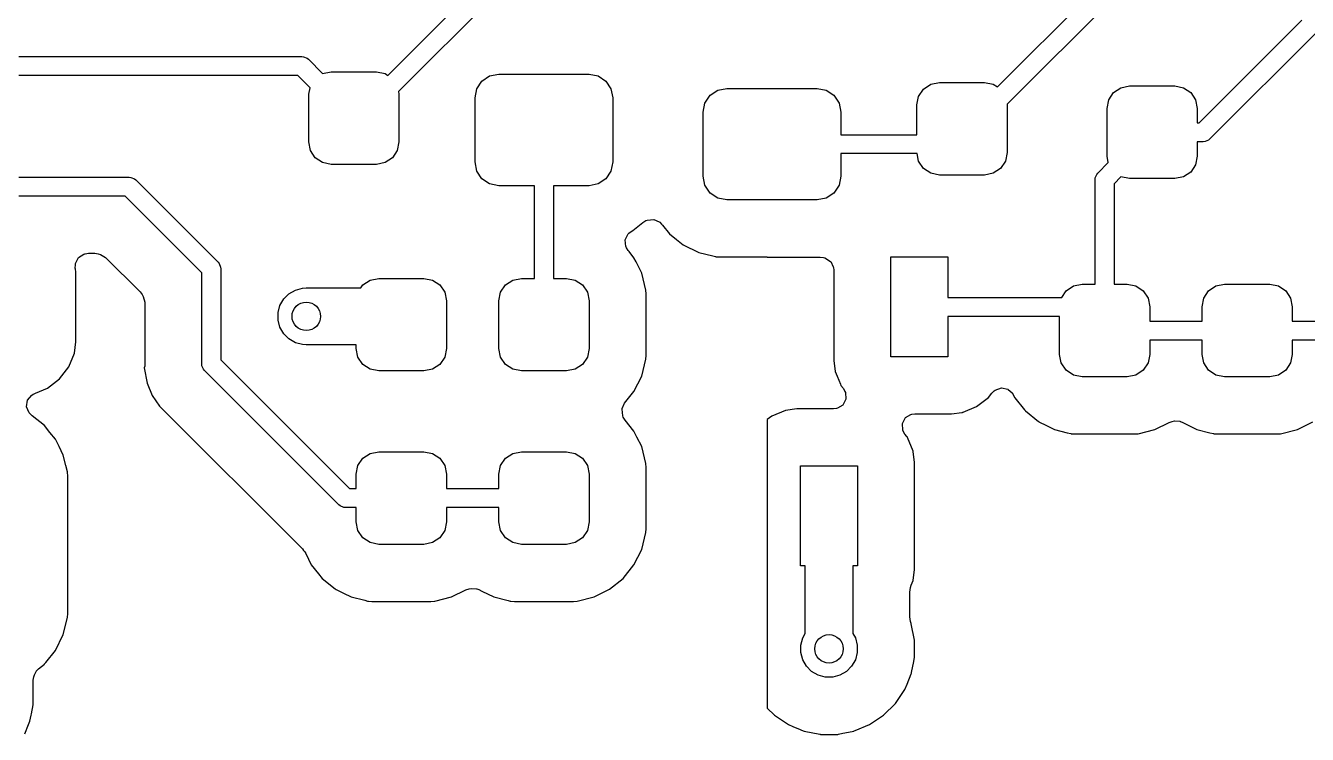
# Model space of a CAD drawing. Header units: inches. Extents: x 1.32 to 5.22, y -7.01 to -1.14.
# Drawn here: x 2.364 to 2.895, y -5.449 to -5.155 of the extents above; entities that cross this region are included whole.
import ezdxf

# ---------------------------------------------------------------- set-up
doc = ezdxf.new("R2010")
doc.units = ezdxf.units.IN
doc.header["$MEASUREMENT"] = 0
doc.layers.add('B.Cu', color=153, linetype='CONTINUOUS', true_color=0x4d7fc4)

msp = doc.modelspace()

# ---------------------------------------------------------------- linework, layer by layer
at = {"layer": 'B.Cu', "linetype": 'CONTINUOUS'}
for p, q in [((2.5141, -5.17571), (2.55302, -5.13679)), ((2.56118, -5.13976), (2.51848, -5.18246)), ((2.76666, -5.18053), (2.81201, -5.13518)), ((2.81461, -5.14371), (2.77061, -5.18771)), ((2.85024, -5.19537), (2.89272, -5.1529)), ((2.89944, -5.15731), (2.85465, -5.20209)), ((2.36122, -5.16791), (2.47844, -5.16791)), ((2.47844, -5.16791), (2.47921, -5.16799)), ((2.47921, -5.16799), (2.48063, -5.16858)), ((2.48063, -5.16858), (2.48123, -5.16907)), ((2.48123, -5.16907), (2.48708, -5.17492)), ((2.47681, -5.17579), (2.36122, -5.17579)), ((2.48185, -5.18082), (2.47681, -5.17579)), ((2.48708, -5.17492), (2.49065, -5.17421)), ((2.49065, -5.17421), (2.50935, -5.17421)), ((2.50935, -5.17421), (2.51293, -5.17492)), ((2.51293, -5.17492), (2.5141, -5.17571)), ((2.55308, -5.17808), (2.55627, -5.17595)), ((2.55627, -5.17595), (2.56004, -5.1752)), ((2.56004, -5.1752), (2.59744, -5.1752)), ((2.59744, -5.1752), (2.60121, -5.17595)), ((2.60121, -5.17595), (2.6044, -5.17808)), ((2.4813, -5.18356), (2.48185, -5.18082)), ((2.5502, -5.18504), (2.55095, -5.18127)), ((2.55095, -5.18127), (2.55308, -5.17808)), ((2.6044, -5.17808), (2.60653, -5.18127)), ((2.60653, -5.18127), (2.60728, -5.18504)), ((2.64757, -5.18399), (2.65076, -5.18185)), ((2.65076, -5.18185), (2.65453, -5.1811)), ((2.65453, -5.1811), (2.69193, -5.1811)), ((2.69193, -5.1811), (2.6957, -5.18185)), ((2.6957, -5.18185), (2.69889, -5.18399)), ((2.73398, -5.18441), (2.73601, -5.18138)), ((2.73601, -5.18138), (2.73904, -5.17935)), ((2.73904, -5.17935), (2.74262, -5.17864)), ((2.74262, -5.17864), (2.76132, -5.17864)), ((2.76132, -5.17864), (2.7649, -5.17935)), ((2.7649, -5.17935), (2.76666, -5.18053)), ((2.81475, -5.18286), (2.81778, -5.18083)), ((2.81778, -5.18083), (2.82136, -5.18012)), ((2.82136, -5.18012), (2.84006, -5.18012)), ((2.84006, -5.18012), (2.84364, -5.18083)), ((2.84364, -5.18083), (2.84667, -5.18286)), ((2.4813, -5.20325), (2.4813, -5.18356)), ((2.51848, -5.18246), (2.5187, -5.18356)), ((2.5187, -5.18356), (2.5187, -5.20325)), ((2.5502, -5.21161), (2.5502, -5.18504)), ((2.60728, -5.18504), (2.60728, -5.21161)), ((2.64469, -5.19094), (2.64543, -5.18718)), ((2.64543, -5.18718), (2.64757, -5.18399)), ((2.69889, -5.18399), (2.70102, -5.18718)), ((2.70102, -5.18718), (2.70177, -5.19094)), ((2.73327, -5.18799), (2.73398, -5.18441)), ((2.81201, -5.18947), (2.81272, -5.18589)), ((2.81272, -5.18589), (2.81475, -5.18286)), ((2.84667, -5.18286), (2.8487, -5.18589)), ((2.8487, -5.18589), (2.84941, -5.18947)), ((2.64469, -5.21752), (2.64469, -5.19094)), ((2.70177, -5.19094), (2.70177, -5.2003)), ((2.73327, -5.2003), (2.73327, -5.18799)), ((2.77061, -5.18771), (2.77067, -5.18799)), ((2.77067, -5.18799), (2.77067, -5.20768)), ((2.81201, -5.20915), (2.81201, -5.18947)), ((2.84941, -5.18947), (2.84941, -5.19537)), ((2.84941, -5.19537), (2.85024, -5.19537)), ((2.48201, -5.20683), (2.4813, -5.20325)), ((2.5187, -5.20325), (2.51799, -5.20683)), ((2.70177, -5.2003), (2.73327, -5.2003)), ((2.85187, -5.20325), (2.84941, -5.20325)), ((2.84941, -5.20325), (2.84941, -5.20915)), ((2.85264, -5.20317), (2.85187, -5.20325)), ((2.85406, -5.20258), (2.85264, -5.20317)), ((2.85465, -5.20209), (2.85406, -5.20258)), ((2.48404, -5.20986), (2.48201, -5.20683)), ((2.51799, -5.20683), (2.51596, -5.20986)), ((2.73337, -5.20817), (2.70177, -5.20817)), ((2.70177, -5.20817), (2.70177, -5.21752)), ((2.73398, -5.21126), (2.73337, -5.20817)), ((2.77067, -5.20768), (2.76996, -5.21126)), ((2.48707, -5.21189), (2.48404, -5.20986)), ((2.49065, -5.2126), (2.48707, -5.21189)), ((2.50935, -5.2126), (2.49065, -5.2126)), ((2.51293, -5.21189), (2.50935, -5.2126)), ((2.51596, -5.20986), (2.51293, -5.21189)), ((2.55095, -5.21538), (2.5502, -5.21161)), ((2.60728, -5.21161), (2.60653, -5.21538)), ((2.73601, -5.21429), (2.73398, -5.21126)), ((2.76996, -5.21126), (2.76793, -5.21429)), ((2.80824, -5.21621), (2.81255, -5.2119)), ((2.81255, -5.2119), (2.81201, -5.20915)), ((2.8487, -5.21273), (2.84667, -5.21577)), ((2.84941, -5.20915), (2.8487, -5.21273)), ((2.36122, -5.21791), (2.40689, -5.21791)), ((2.40689, -5.21791), (2.40766, -5.21799)), ((2.40766, -5.21799), (2.40908, -5.21858)), ((2.40908, -5.21858), (2.40967, -5.21907)), ((2.40967, -5.21907), (2.44373, -5.25312)), ((2.55308, -5.21857), (2.55095, -5.21538)), ((2.55627, -5.22071), (2.55308, -5.21857)), ((2.6044, -5.21857), (2.60121, -5.22071)), ((2.60653, -5.21538), (2.6044, -5.21857)), ((2.64543, -5.22129), (2.64469, -5.21752)), ((2.70177, -5.21752), (2.70102, -5.22129)), ((2.73904, -5.21632), (2.73601, -5.21429)), ((2.74262, -5.21703), (2.73904, -5.21632)), ((2.76132, -5.21703), (2.74262, -5.21703)), ((2.7649, -5.21632), (2.76132, -5.21703)), ((2.76793, -5.21429), (2.7649, -5.21632)), ((2.80709, -5.219), (2.80716, -5.21823)), ((2.80709, -5.2623), (2.80709, -5.219)), ((2.80716, -5.21823), (2.80775, -5.21681)), ((2.80775, -5.21681), (2.80824, -5.21621)), ((2.81779, -5.21779), (2.81496, -5.22063)), ((2.82136, -5.2185), (2.81779, -5.21779)), ((2.84006, -5.2185), (2.82136, -5.2185)), ((2.84364, -5.21779), (2.84006, -5.2185)), ((2.84667, -5.21577), (2.84364, -5.21779)), ((2.56004, -5.22146), (2.55627, -5.22071)), ((2.5748, -5.22146), (2.56004, -5.22146)), ((2.5748, -5.25984), (2.5748, -5.22146)), ((2.59744, -5.22146), (2.58268, -5.22146)), ((2.58268, -5.22146), (2.58268, -5.25984)), ((2.60121, -5.22071), (2.59744, -5.22146)), ((2.64757, -5.22448), (2.64543, -5.22129)), ((2.65076, -5.22661), (2.64757, -5.22448)), ((2.69889, -5.22448), (2.6957, -5.22661)), ((2.70102, -5.22129), (2.69889, -5.22448)), ((2.81496, -5.22063), (2.81496, -5.2623)), ((2.40526, -5.22579), (2.36122, -5.22579)), ((2.43701, -5.25754), (2.40526, -5.22579)), ((2.65453, -5.22736), (2.65076, -5.22661)), ((2.69193, -5.22736), (2.65453, -5.22736)), ((2.6957, -5.22661), (2.69193, -5.22736)), ((2.61395, -5.24115), (2.61535, -5.24011)), ((2.61535, -5.24011), (2.61558, -5.23999)), ((2.61558, -5.23999), (2.61976, -5.23663)), ((2.61976, -5.23663), (2.62096, -5.23592)), ((2.62096, -5.23592), (2.62153, -5.23569)), ((2.62153, -5.23569), (2.62426, -5.2354)), ((2.62426, -5.2354), (2.62433, -5.23541)), ((2.62433, -5.23541), (2.62653, -5.23642)), ((2.62653, -5.23642), (2.62677, -5.23661)), ((2.62677, -5.23661), (2.6275, -5.23735)), ((2.6275, -5.23735), (2.62788, -5.23781)), ((2.62788, -5.23781), (2.63071, -5.24134)), ((2.61245, -5.2439), (2.61368, -5.24144)), ((2.61274, -5.24663), (2.61245, -5.2439)), ((2.61368, -5.24144), (2.61395, -5.24115)), ((2.61368, -5.24144), (2.61368, -5.24144)), ((2.63071, -5.24134), (2.63364, -5.24369)), ((2.63364, -5.24369), (2.63639, -5.2459)), ((2.63639, -5.2459), (2.64291, -5.24914)), ((2.38472, -5.25371), (2.38589, -5.25122)), ((2.38589, -5.25122), (2.3882, -5.24977)), ((2.3882, -5.24977), (2.38851, -5.24967)), ((2.38851, -5.24967), (2.38871, -5.24962)), ((2.38871, -5.24962), (2.39005, -5.24943)), ((2.39005, -5.24943), (2.39274, -5.24943)), ((2.39274, -5.24943), (2.39412, -5.24963)), ((2.39412, -5.24963), (2.39511, -5.24992)), ((2.39511, -5.24992), (2.39719, -5.25115)), ((2.39719, -5.25115), (2.41144, -5.2654)), ((2.61283, -5.24685), (2.61274, -5.24663)), ((2.61295, -5.24714), (2.61283, -5.24685)), ((2.61365, -5.24834), (2.61295, -5.24714)), ((2.614, -5.24877), (2.61365, -5.24834)), ((2.61605, -5.25132), (2.614, -5.24877)), ((2.64291, -5.24914), (2.64873, -5.25058)), ((2.64873, -5.25058), (2.6498, -5.25085)), ((2.6498, -5.25085), (2.64991, -5.25088)), ((2.64991, -5.25088), (2.64999, -5.2509)), ((2.64999, -5.2509), (2.65001, -5.2509)), ((2.65001, -5.2509), (2.65014, -5.2509)), ((2.65014, -5.2509), (2.65133, -5.25098)), ((2.65133, -5.25098), (2.67126, -5.25098)), ((2.67126, -5.25098), (2.67126, -5.251)), ((2.67126, -5.251), (2.69322, -5.251)), ((2.69322, -5.251), (2.69459, -5.2512)), ((2.69459, -5.2512), (2.69518, -5.25138)), ((2.72244, -5.29232), (2.72244, -5.25098)), ((2.72244, -5.25098), (2.74606, -5.25098)), ((2.74606, -5.25098), (2.74606, -5.26772)), ((2.38462, -5.25564), (2.38463, -5.25425)), ((2.38468, -5.2561), (2.38462, -5.25564)), ((2.38463, -5.25425), (2.38472, -5.25371)), ((2.38482, -5.25721), (2.38468, -5.2561)), ((2.44373, -5.25312), (2.44422, -5.25372)), ((2.44422, -5.25372), (2.44481, -5.25514)), ((2.44481, -5.25514), (2.44488, -5.25591)), ((2.44488, -5.25591), (2.44488, -5.29364)), ((2.61691, -5.25304), (2.61605, -5.25132)), ((2.61605, -5.25132), (2.61605, -5.25132)), ((2.61605, -5.25132), (2.61605, -5.25132)), ((2.61924, -5.25775), (2.61691, -5.25304)), ((2.69518, -5.25138), (2.69749, -5.25286)), ((2.69749, -5.25286), (2.69754, -5.25291)), ((2.69754, -5.25291), (2.69862, -5.25507)), ((2.69862, -5.25507), (2.69869, -5.25537)), ((2.69869, -5.25537), (2.6988, -5.25641)), ((2.6988, -5.25641), (2.6988, -5.29387)), ((2.38486, -5.25751), (2.38482, -5.25721)), ((2.38486, -5.2862), (2.38486, -5.25751)), ((2.38486, -5.25751), (2.38486, -5.25751)), ((2.38486, -5.25751), (2.38486, -5.25751)), ((2.43701, -5.29528), (2.43701, -5.25754)), ((2.50372, -5.26258), (2.50676, -5.26055)), ((2.50676, -5.26055), (2.51033, -5.25984)), ((2.51033, -5.25984), (2.52904, -5.25984)), ((2.52904, -5.25984), (2.53261, -5.26055)), ((2.53261, -5.26055), (2.53565, -5.26258)), ((2.56278, -5.26258), (2.56581, -5.26055)), ((2.56581, -5.26055), (2.56939, -5.25984)), ((2.56939, -5.25984), (2.5748, -5.25984)), ((2.58268, -5.25984), (2.58809, -5.25984)), ((2.58809, -5.25984), (2.59167, -5.26055)), ((2.59167, -5.26055), (2.5947, -5.26258)), ((2.62097, -5.26471), (2.61924, -5.25775)), ((2.41144, -5.2654), (2.41227, -5.26652)), ((2.41227, -5.26652), (2.41277, -5.26742)), ((2.47094, -5.2684), (2.47312, -5.26622)), ((2.47312, -5.26622), (2.4758, -5.26468)), ((2.4758, -5.26468), (2.47877, -5.26388)), ((2.47877, -5.26388), (2.48031, -5.26378)), ((2.48031, -5.26378), (2.50292, -5.26378)), ((2.50292, -5.26378), (2.50372, -5.26258)), ((2.53565, -5.26258), (2.53767, -5.26561)), ((2.53767, -5.26561), (2.53839, -5.26919)), ((2.56004, -5.26919), (2.56075, -5.26561)), ((2.56075, -5.26561), (2.56278, -5.26258)), ((2.5947, -5.26258), (2.59673, -5.26561)), ((2.59673, -5.26561), (2.59744, -5.26919)), ((2.62108, -5.26632), (2.62097, -5.26471)), ((2.62108, -5.29175), (2.62108, -5.26632)), ((2.79327, -5.26772), (2.79506, -5.26504)), ((2.79506, -5.26504), (2.79809, -5.26301)), ((2.79809, -5.26301), (2.80167, -5.2623)), ((2.80167, -5.2623), (2.80709, -5.2623)), ((2.81496, -5.2623), (2.82037, -5.2623)), ((2.82037, -5.2623), (2.82395, -5.26301)), ((2.82395, -5.26301), (2.82699, -5.26504)), ((2.82699, -5.26504), (2.82901, -5.26808)), ((2.85209, -5.26808), (2.85412, -5.26504)), ((2.85412, -5.26504), (2.85715, -5.26301)), ((2.85715, -5.26301), (2.86073, -5.2623)), ((2.86073, -5.2623), (2.87943, -5.2623)), ((2.87943, -5.2623), (2.88301, -5.26301)), ((2.88301, -5.26301), (2.88604, -5.26504)), ((2.88604, -5.26504), (2.88807, -5.26808)), ((2.41277, -5.26742), (2.41337, -5.26976)), ((2.41337, -5.26976), (2.41337, -5.29625)), ((2.46861, -5.27405), (2.4694, -5.27107)), ((2.4694, -5.27107), (2.47094, -5.2684)), ((2.53839, -5.26919), (2.53839, -5.28888)), ((2.56004, -5.28888), (2.56004, -5.26919)), ((2.59744, -5.26919), (2.59744, -5.28888)), ((2.74606, -5.26772), (2.79327, -5.26772)), ((2.82901, -5.26808), (2.82972, -5.27165)), ((2.82972, -5.27165), (2.82972, -5.27756)), ((2.85138, -5.27165), (2.85209, -5.26808)), ((2.85138, -5.27756), (2.85138, -5.27165)), ((2.88807, -5.26808), (2.88878, -5.27165)), ((2.88878, -5.27165), (2.88878, -5.27756)), ((2.46861, -5.27713), (2.46861, -5.27405)), ((2.4694, -5.28011), (2.46861, -5.27713)), ((2.79232, -5.27559), (2.74606, -5.27559)), ((2.74606, -5.27559), (2.74606, -5.29232)), ((2.79232, -5.29134), (2.79232, -5.27559)), ((2.82972, -5.27756), (2.85138, -5.27756)), ((2.88878, -5.27756), (2.89945, -5.27756)), ((2.47094, -5.28278), (2.4694, -5.28011)), ((2.47312, -5.28496), (2.47094, -5.28278)), ((2.38425, -5.29082), (2.38486, -5.2862)), ((2.4758, -5.2865), (2.47312, -5.28496)), ((2.47877, -5.2873), (2.4758, -5.2865)), ((2.48031, -5.2874), (2.47877, -5.2873)), ((2.50098, -5.2874), (2.48031, -5.2874)), ((2.50098, -5.28888), (2.50098, -5.2874)), ((2.85138, -5.28543), (2.82972, -5.28543)), ((2.82972, -5.28543), (2.82972, -5.29134)), ((2.85138, -5.29134), (2.85138, -5.28543)), ((2.90108, -5.28543), (2.88878, -5.28543)), ((2.88878, -5.28543), (2.88878, -5.29134)), ((2.38187, -5.29657), (2.38425, -5.29082)), ((2.44488, -5.29364), (2.49819, -5.34695)), ((2.5017, -5.29246), (2.50098, -5.28888)), ((2.50372, -5.29549), (2.5017, -5.29246)), ((2.53767, -5.29246), (2.53565, -5.29549)), ((2.53839, -5.28888), (2.53767, -5.29246)), ((2.56075, -5.29246), (2.56004, -5.28888)), ((2.56278, -5.29549), (2.56075, -5.29246)), ((2.59673, -5.29246), (2.5947, -5.29549)), ((2.59744, -5.28888), (2.59673, -5.29246)), ((2.61924, -5.30032), (2.62097, -5.29336)), ((2.62097, -5.29336), (2.62108, -5.29175)), ((2.74606, -5.29232), (2.72244, -5.29232)), ((2.79303, -5.29492), (2.79232, -5.29134)), ((2.82972, -5.29134), (2.82901, -5.29492)), ((2.85209, -5.29492), (2.85138, -5.29134)), ((2.88878, -5.29134), (2.88807, -5.29492)), ((2.37808, -5.30151), (2.38187, -5.29657)), ((2.41337, -5.29625), (2.41316, -5.29695)), ((2.41316, -5.29695), (2.41443, -5.30332)), ((2.43708, -5.29604), (2.43701, -5.29528)), ((2.43767, -5.29746), (2.43708, -5.29604)), ((2.43816, -5.29806), (2.43767, -5.29746)), ((2.49377, -5.35367), (2.43816, -5.29806)), ((2.50676, -5.29752), (2.50372, -5.29549)), ((2.51033, -5.29823), (2.50676, -5.29752)), ((2.52904, -5.29823), (2.51033, -5.29823)), ((2.53261, -5.29752), (2.52904, -5.29823)), ((2.53565, -5.29549), (2.53261, -5.29752)), ((2.56581, -5.29752), (2.56278, -5.29549)), ((2.56939, -5.29823), (2.56581, -5.29752)), ((2.58809, -5.29823), (2.56939, -5.29823)), ((2.59167, -5.29752), (2.58809, -5.29823)), ((2.5947, -5.29549), (2.59167, -5.29752)), ((2.6988, -5.29387), (2.69941, -5.29849)), ((2.69941, -5.29849), (2.69941, -5.29849)), ((2.69941, -5.29849), (2.69941, -5.29849)), ((2.69941, -5.29849), (2.69941, -5.29849)), ((2.69941, -5.29849), (2.70016, -5.30032)), ((2.79506, -5.29795), (2.79303, -5.29492)), ((2.79809, -5.29998), (2.79506, -5.29795)), ((2.82699, -5.29795), (2.82395, -5.29998)), ((2.82901, -5.29492), (2.82699, -5.29795)), ((2.85412, -5.29795), (2.85209, -5.29492)), ((2.85715, -5.29998), (2.85412, -5.29795)), ((2.88604, -5.29795), (2.88301, -5.29998)), ((2.88807, -5.29492), (2.88604, -5.29795)), ((2.37314, -5.3053), (2.37808, -5.30151)), ((2.41443, -5.30332), (2.41443, -5.30332)), ((2.41443, -5.30332), (2.41443, -5.30332)), ((2.41443, -5.30332), (2.41443, -5.30332)), ((2.41443, -5.30332), (2.41443, -5.30332)), ((2.41443, -5.30332), (2.4165, -5.30834)), ((2.61605, -5.30675), (2.61924, -5.30032)), ((2.70016, -5.30032), (2.70156, -5.30368)), ((2.70156, -5.30368), (2.70156, -5.30368)), ((2.70156, -5.30368), (2.70179, -5.30425)), ((2.70179, -5.30425), (2.70179, -5.30425)), ((2.70179, -5.30425), (2.70279, -5.30555)), ((2.80167, -5.30069), (2.79809, -5.29998)), ((2.82037, -5.30069), (2.80167, -5.30069)), ((2.82395, -5.29998), (2.82037, -5.30069)), ((2.86073, -5.30069), (2.85715, -5.29998)), ((2.87943, -5.30069), (2.86073, -5.30069)), ((2.88301, -5.29998), (2.87943, -5.30069)), ((2.36481, -5.31034), (2.3666, -5.30826)), ((2.3666, -5.30826), (2.36697, -5.30802)), ((2.36697, -5.30802), (2.36714, -5.30791)), ((2.36714, -5.30791), (2.36731, -5.3078)), ((2.36714, -5.30791), (2.36714, -5.30791)), ((2.36731, -5.3078), (2.36809, -5.30739)), ((2.36809, -5.30739), (2.37314, -5.3053)), ((2.4165, -5.30834), (2.4165, -5.30834)), ((2.4165, -5.30834), (2.41952, -5.31286)), ((2.61217, -5.31158), (2.61605, -5.30675)), ((2.70279, -5.30555), (2.70347, -5.30676)), ((2.70347, -5.30676), (2.70365, -5.30722)), ((2.70365, -5.30722), (2.70387, -5.30996)), ((2.75799, -5.31297), (2.76292, -5.30918)), ((2.76292, -5.30918), (2.76427, -5.30743)), ((2.76427, -5.30743), (2.76527, -5.30646)), ((2.76527, -5.30646), (2.76571, -5.30613)), ((2.76571, -5.30613), (2.7683, -5.3052)), ((2.7683, -5.3052), (2.77098, -5.30582)), ((2.77098, -5.30582), (2.77098, -5.30582)), ((2.77098, -5.30582), (2.77111, -5.30589)), ((2.77111, -5.30589), (2.7727, -5.30732)), ((2.7727, -5.30732), (2.77272, -5.30736)), ((2.77272, -5.30736), (2.77312, -5.30802)), ((2.77312, -5.30802), (2.77371, -5.30921)), ((2.77371, -5.30921), (2.77379, -5.30932)), ((2.77379, -5.30932), (2.77388, -5.30942)), ((2.77388, -5.30942), (2.77785, -5.31436)), ((2.36442, -5.31306), (2.36481, -5.31034)), ((2.36557, -5.31556), (2.36442, -5.31306)), ((2.41952, -5.31286), (2.41952, -5.31286)), ((2.41952, -5.31286), (2.47867, -5.37201)), ((2.61112, -5.31407), (2.61117, -5.31377)), ((2.61141, -5.3168), (2.61112, -5.31407)), ((2.61117, -5.31377), (2.61217, -5.31158)), ((2.67887, -5.31457), (2.67312, -5.31695)), ((2.68349, -5.31396), (2.67887, -5.31456)), ((2.67887, -5.31456), (2.67887, -5.31457)), ((2.67887, -5.31457), (2.67887, -5.31457)), ((2.69871, -5.31396), (2.68349, -5.31396)), ((2.69995, -5.3138), (2.69871, -5.31396)), ((2.70033, -5.3137), (2.69995, -5.3138)), ((2.70258, -5.31239), (2.70033, -5.3137)), ((2.70387, -5.30996), (2.70258, -5.31239)), ((2.75239, -5.31529), (2.75799, -5.31297)), ((2.77785, -5.31436), (2.77821, -5.31481)), ((2.77821, -5.31481), (2.78359, -5.31914)), ((2.36613, -5.31621), (2.36557, -5.31556)), ((2.36675, -5.31681), (2.36613, -5.31621)), ((2.37181, -5.32087), (2.36675, -5.31681)), ((2.61164, -5.31737), (2.61141, -5.3168)), ((2.61235, -5.31857), (2.61164, -5.31737)), ((2.61605, -5.32317), (2.61235, -5.31857)), ((2.67312, -5.31695), (2.67126, -5.31837)), ((2.67126, -5.31837), (2.67126, -5.43793)), ((2.72723, -5.31996), (2.72852, -5.31753)), ((2.72746, -5.32271), (2.72723, -5.31996)), ((2.72852, -5.31753), (2.73078, -5.31622)), ((2.73078, -5.31622), (2.73115, -5.31612)), ((2.73115, -5.31612), (2.73239, -5.31596)), ((2.73239, -5.31596), (2.74761, -5.31596)), ((2.74761, -5.31596), (2.75192, -5.3154)), ((2.75192, -5.3154), (2.75208, -5.31539)), ((2.75208, -5.31539), (2.75224, -5.31536)), ((2.75224, -5.31536), (2.75239, -5.31529)), ((2.78359, -5.31914), (2.78369, -5.31922)), ((2.78369, -5.31922), (2.78384, -5.31934)), ((2.78384, -5.31934), (2.78407, -5.31943)), ((2.78407, -5.31943), (2.7867, -5.32074)), ((2.83182, -5.32249), (2.83775, -5.31955)), ((2.83775, -5.31955), (2.83907, -5.31911)), ((2.83907, -5.31911), (2.83996, -5.31895)), ((2.83996, -5.31895), (2.84219, -5.31908)), ((2.84219, -5.31908), (2.84225, -5.3191)), ((2.84225, -5.3191), (2.84231, -5.31911)), ((2.84231, -5.31911), (2.8431, -5.31942)), ((2.8431, -5.31942), (2.8459, -5.32081)), ((2.89087, -5.32249), (2.8973, -5.3193)), ((2.37408, -5.3237), (2.37181, -5.32087)), ((2.37181, -5.32087), (2.37181, -5.32087)), ((2.37637, -5.32655), (2.37408, -5.3237)), ((2.6173, -5.32568), (2.61605, -5.32317)), ((2.61605, -5.32317), (2.61605, -5.32317)), ((2.72763, -5.32316), (2.72746, -5.32271)), ((2.72831, -5.32437), (2.72763, -5.32316)), ((2.72912, -5.32542), (2.72831, -5.32437)), ((2.72922, -5.32554), (2.72912, -5.32542)), ((2.72932, -5.32567), (2.72922, -5.32554)), ((2.72922, -5.32554), (2.72922, -5.32554)), ((2.7867, -5.32074), (2.79023, -5.32249)), ((2.79023, -5.32249), (2.79557, -5.32382)), ((2.79557, -5.32382), (2.79701, -5.32418)), ((2.79701, -5.32418), (2.79712, -5.32421)), ((2.79712, -5.32421), (2.7972, -5.32423)), ((2.7972, -5.32423), (2.79723, -5.32423)), ((2.79723, -5.32423), (2.79736, -5.32423)), ((2.79736, -5.32423), (2.7988, -5.32433)), ((2.7988, -5.32433), (2.82324, -5.32433)), ((2.82324, -5.32433), (2.82485, -5.32422)), ((2.82485, -5.32422), (2.83182, -5.32249)), ((2.8459, -5.32081), (2.84928, -5.32249)), ((2.84928, -5.32249), (2.85463, -5.32382)), ((2.85463, -5.32382), (2.85606, -5.32418)), ((2.85606, -5.32418), (2.85618, -5.32421)), ((2.85618, -5.32421), (2.85625, -5.32423)), ((2.85625, -5.32423), (2.85628, -5.32423)), ((2.85628, -5.32423), (2.85641, -5.32423)), ((2.85641, -5.32423), (2.85786, -5.32433)), ((2.85786, -5.32433), (2.8823, -5.32433)), ((2.8823, -5.32433), (2.88391, -5.32422)), ((2.88391, -5.32422), (2.89087, -5.32249)), ((2.37789, -5.3296), (2.37637, -5.32655)), ((2.37637, -5.32655), (2.37637, -5.32655)), ((2.37637, -5.32655), (2.37637, -5.32655)), ((2.37961, -5.33307), (2.37789, -5.3296)), ((2.61924, -5.3296), (2.6173, -5.32568)), ((2.62097, -5.33656), (2.61924, -5.3296)), ((2.72937, -5.32582), (2.72932, -5.32567)), ((2.73169, -5.33143), (2.72937, -5.32582)), ((2.38068, -5.33739), (2.37961, -5.33307)), ((2.5017, -5.33747), (2.50372, -5.33443)), ((2.50372, -5.33443), (2.50676, -5.3324)), ((2.50676, -5.3324), (2.51033, -5.33169)), ((2.51033, -5.33169), (2.52904, -5.33169)), ((2.52904, -5.33169), (2.53261, -5.3324)), ((2.53261, -5.3324), (2.53565, -5.33443)), ((2.53565, -5.33443), (2.53767, -5.33747)), ((2.56075, -5.33747), (2.56278, -5.33443)), ((2.56278, -5.33443), (2.56581, -5.3324)), ((2.56581, -5.3324), (2.56939, -5.33169)), ((2.56939, -5.33169), (2.58809, -5.33169)), ((2.58809, -5.33169), (2.59167, -5.3324)), ((2.59167, -5.3324), (2.5947, -5.33443)), ((2.5947, -5.33443), (2.59673, -5.33747)), ((2.7317, -5.33145), (2.73169, -5.33143)), ((2.73169, -5.33143), (2.73169, -5.33143)), ((2.73169, -5.33143), (2.73169, -5.33143)), ((2.73172, -5.33155), (2.7317, -5.33145)), ((2.73173, -5.33158), (2.73172, -5.33155)), ((2.73174, -5.33174), (2.73173, -5.33158)), ((2.7323, -5.33605), (2.73174, -5.33174)), ((2.7323, -5.38049), (2.7323, -5.33605)), ((2.7323, -5.33605), (2.7323, -5.33605)), ((2.7323, -5.33605), (2.7323, -5.33605)), ((2.7323, -5.33605), (2.7323, -5.33605)), ((2.38135, -5.34007), (2.38068, -5.33739)), ((2.38137, -5.34014), (2.38135, -5.34007)), ((2.38148, -5.34177), (2.38137, -5.34014)), ((2.50098, -5.34104), (2.5017, -5.33747)), ((2.50098, -5.34695), (2.50098, -5.34104)), ((2.53767, -5.33747), (2.53839, -5.34104)), ((2.53839, -5.34104), (2.53839, -5.34695)), ((2.56004, -5.34104), (2.56075, -5.33747)), ((2.56004, -5.34695), (2.56004, -5.34104)), ((2.59673, -5.33747), (2.59744, -5.34104)), ((2.59744, -5.34104), (2.59744, -5.36073)), ((2.62108, -5.33817), (2.62097, -5.33656)), ((2.62108, -5.3636), (2.62108, -5.33817)), ((2.68504, -5.37894), (2.68504, -5.3376)), ((2.68504, -5.3376), (2.70866, -5.3376)), ((2.70866, -5.3376), (2.70866, -5.37894)), ((2.38148, -5.39878), (2.38148, -5.34177)), ((2.49819, -5.34695), (2.50098, -5.34695)), ((2.53839, -5.34695), (2.56004, -5.34695)), ((2.49437, -5.35416), (2.49377, -5.35367)), ((2.49579, -5.35475), (2.49437, -5.35416)), ((2.49656, -5.35482), (2.49579, -5.35475)), ((2.50098, -5.35482), (2.49656, -5.35482)), ((2.50098, -5.36073), (2.50098, -5.35482)), ((2.56004, -5.35482), (2.53839, -5.35482)), ((2.53839, -5.35482), (2.53839, -5.36073)), ((2.56004, -5.36073), (2.56004, -5.35482)), ((2.5017, -5.36431), (2.50098, -5.36073)), ((2.53839, -5.36073), (2.53767, -5.36431)), ((2.56075, -5.36431), (2.56004, -5.36073)), ((2.59744, -5.36073), (2.59673, -5.36431)), ((2.50372, -5.36734), (2.5017, -5.36431)), ((2.50676, -5.36937), (2.50372, -5.36734)), ((2.53565, -5.36734), (2.53261, -5.36937)), ((2.53767, -5.36431), (2.53565, -5.36734)), ((2.56278, -5.36734), (2.56075, -5.36431)), ((2.56581, -5.36937), (2.56278, -5.36734)), ((2.5947, -5.36734), (2.59167, -5.36937)), ((2.59673, -5.36431), (2.5947, -5.36734)), ((2.61924, -5.37217), (2.62097, -5.36521)), ((2.62097, -5.36521), (2.62108, -5.3636)), ((2.47867, -5.37201), (2.47919, -5.37261)), ((2.47919, -5.37261), (2.47965, -5.37325)), ((2.47965, -5.37325), (2.48005, -5.37393)), ((2.51033, -5.37008), (2.50676, -5.36937)), ((2.52904, -5.37008), (2.51033, -5.37008)), ((2.53261, -5.36937), (2.52904, -5.37008)), ((2.56939, -5.37008), (2.56581, -5.36937)), ((2.58809, -5.37008), (2.56939, -5.37008)), ((2.59167, -5.36937), (2.58809, -5.37008)), ((2.61605, -5.3786), (2.61924, -5.37217)), ((2.48005, -5.37393), (2.48237, -5.3786)), ((2.48237, -5.3786), (2.48237, -5.3786)), ((2.48237, -5.3786), (2.48535, -5.38231)), ((2.61156, -5.38419), (2.61605, -5.3786)), ((2.48535, -5.38231), (2.48535, -5.38231)), ((2.48535, -5.38231), (2.48535, -5.38231)), ((2.48535, -5.38231), (2.48687, -5.38419)), ((2.68701, -5.37894), (2.68504, -5.37894)), ((2.68701, -5.40701), (2.68701, -5.37894)), ((2.70866, -5.37894), (2.70669, -5.37894)), ((2.70669, -5.37894), (2.70669, -5.40701)), ((2.73169, -5.38511), (2.7323, -5.38049)), ((2.48687, -5.38419), (2.48687, -5.3842)), ((2.48687, -5.3842), (2.49226, -5.38853)), ((2.49226, -5.38853), (2.49235, -5.38861)), ((2.49235, -5.38861), (2.49235, -5.38861)), ((2.49235, -5.38861), (2.49251, -5.38873)), ((2.49251, -5.38873), (2.49273, -5.38882)), ((2.49273, -5.38882), (2.49568, -5.39029)), ((2.54048, -5.39188), (2.54642, -5.38894)), ((2.54642, -5.38894), (2.54773, -5.3885)), ((2.54773, -5.3885), (2.54863, -5.38834)), ((2.54863, -5.38834), (2.55085, -5.38847)), ((2.55085, -5.38847), (2.55091, -5.38849)), ((2.55091, -5.38849), (2.55097, -5.3885)), ((2.55097, -5.3885), (2.55176, -5.38881)), ((2.55176, -5.38881), (2.55305, -5.38945)), ((2.59953, -5.39188), (2.60596, -5.38869)), ((2.60596, -5.38869), (2.61156, -5.38419)), ((2.73033, -5.38984), (2.73043, -5.38889)), ((2.73043, -5.38889), (2.73061, -5.38797)), ((2.73061, -5.38797), (2.73089, -5.38705)), ((2.73089, -5.38705), (2.73169, -5.38511)), ((2.49568, -5.39029), (2.49889, -5.39188)), ((2.49889, -5.39188), (2.5045, -5.39327)), ((2.5045, -5.39327), (2.50567, -5.39357)), ((2.50567, -5.39357), (2.50578, -5.3936)), ((2.50578, -5.3936), (2.50586, -5.39362)), ((2.50586, -5.39362), (2.50589, -5.39362)), ((2.50589, -5.39362), (2.50602, -5.39362)), ((2.50602, -5.39362), (2.50747, -5.39372)), ((2.50747, -5.39372), (2.5319, -5.39372)), ((2.5319, -5.39372), (2.53352, -5.39361)), ((2.53352, -5.39361), (2.54048, -5.39188)), ((2.55305, -5.38945), (2.55795, -5.39188)), ((2.55795, -5.39188), (2.56389, -5.39336)), ((2.56389, -5.39336), (2.56472, -5.39357)), ((2.56472, -5.39357), (2.56484, -5.3936)), ((2.56484, -5.3936), (2.56491, -5.39362)), ((2.56491, -5.39362), (2.56494, -5.39362)), ((2.56494, -5.39362), (2.56507, -5.39362)), ((2.56507, -5.39362), (2.56652, -5.39372)), ((2.56652, -5.39372), (2.59096, -5.39372)), ((2.59096, -5.39372), (2.59257, -5.39361)), ((2.59257, -5.39361), (2.59953, -5.39188)), ((2.73033, -5.40013), (2.73033, -5.38984)), ((2.38137, -5.40041), (2.38148, -5.39878)), ((2.37961, -5.40748), (2.38137, -5.40041)), ((2.73043, -5.40108), (2.73033, -5.40013)), ((2.73061, -5.40201), (2.73043, -5.40108)), ((2.73089, -5.40292), (2.73061, -5.40201)), ((2.73091, -5.40298), (2.73089, -5.40292)), ((2.73094, -5.40304), (2.73091, -5.40298)), ((2.73229, -5.40981), (2.73094, -5.40304)), ((2.73094, -5.40304), (2.73094, -5.40304)), ((2.37637, -5.41401), (2.37961, -5.40748)), ((2.68514, -5.41184), (2.68594, -5.40887)), ((2.68594, -5.40887), (2.68701, -5.40701)), ((2.70669, -5.40701), (2.70776, -5.40887)), ((2.70776, -5.40887), (2.70856, -5.41184)), ((2.7323, -5.40989), (2.73229, -5.40981)), ((2.7323, -5.41688), (2.7323, -5.40989)), ((2.7323, -5.40989), (2.7323, -5.40989)), ((2.7323, -5.40989), (2.7323, -5.40989)), ((2.37236, -5.419), (2.37637, -5.41401)), ((2.68514, -5.41493), (2.68514, -5.41184)), ((2.68594, -5.41791), (2.68514, -5.41493)), ((2.70856, -5.41493), (2.70776, -5.41791)), ((2.70856, -5.41184), (2.70856, -5.41493)), ((2.36934, -5.42167), (2.37181, -5.41968)), ((2.37181, -5.41968), (2.37192, -5.41954)), ((2.37192, -5.41954), (2.37214, -5.41927)), ((2.37214, -5.41927), (2.37236, -5.419)), ((2.37214, -5.41927), (2.37214, -5.41927)), ((2.68748, -5.42058), (2.68594, -5.41791)), ((2.68966, -5.42276), (2.68748, -5.42058)), ((2.70622, -5.42058), (2.70404, -5.42276)), ((2.70776, -5.41791), (2.70622, -5.42058)), ((2.73103, -5.42326), (2.73195, -5.41867)), ((2.73195, -5.41867), (2.7323, -5.41688)), ((2.73195, -5.41867), (2.73195, -5.41867)), ((2.3672, -5.42642), (2.3674, -5.42505)), ((2.3672, -5.43657), (2.3672, -5.42642)), ((2.3674, -5.42505), (2.36767, -5.42415)), ((2.36767, -5.42415), (2.36872, -5.42226)), ((2.36872, -5.42226), (2.36876, -5.42221)), ((2.36876, -5.42221), (2.36934, -5.42167)), ((2.69233, -5.4243), (2.68966, -5.42276)), ((2.69531, -5.4251), (2.69233, -5.4243)), ((2.69839, -5.4251), (2.69531, -5.4251)), ((2.70137, -5.4243), (2.69839, -5.4251)), ((2.70404, -5.42276), (2.70137, -5.4243)), ((2.72916, -5.42802), (2.73094, -5.42373)), ((2.73094, -5.42373), (2.73099, -5.4235)), ((2.73094, -5.42373), (2.73094, -5.42373)), ((2.73094, -5.42373), (2.73094, -5.42373)), ((2.73099, -5.4235), (2.73103, -5.42326)), ((2.72439, -5.43599), (2.72827, -5.43018)), ((2.72827, -5.43018), (2.72916, -5.42802)), ((2.36645, -5.44036), (2.36719, -5.43665)), ((2.36719, -5.43665), (2.3672, -5.43657)), ((2.71945, -5.44092), (2.72439, -5.43599)), ((2.36584, -5.44341), (2.36634, -5.44092)), ((2.36634, -5.44092), (2.36645, -5.44036)), ((2.67126, -5.43793), (2.67425, -5.44092)), ((2.67425, -5.44092), (2.67425, -5.44092)), ((2.67425, -5.44092), (2.67425, -5.44092)), ((2.67425, -5.44092), (2.68006, -5.4448)), ((2.71364, -5.4448), (2.71945, -5.44092)), ((2.36366, -5.44868), (2.36527, -5.4448)), ((2.36527, -5.4448), (2.36584, -5.44341)), ((2.68006, -5.4448), (2.68006, -5.4448)), ((2.68006, -5.4448), (2.68191, -5.44557)), ((2.68191, -5.44557), (2.6849, -5.44681)), ((2.6849, -5.44681), (2.6849, -5.44681)), ((2.6849, -5.44681), (2.68549, -5.44705)), ((2.68549, -5.44705), (2.68651, -5.44748)), ((2.68651, -5.44748), (2.68651, -5.44748)), ((2.68651, -5.44748), (2.68651, -5.44748)), ((2.68651, -5.44748), (2.69306, -5.44878)), ((2.70488, -5.44794), (2.70719, -5.44748)), ((2.70719, -5.44748), (2.70732, -5.44742)), ((2.70719, -5.44748), (2.70719, -5.44748)), ((2.70719, -5.44748), (2.70719, -5.44748)), ((2.70719, -5.44748), (2.70719, -5.44748)), ((2.70719, -5.44748), (2.70719, -5.44748)), ((2.70732, -5.44742), (2.70763, -5.44729)), ((2.70763, -5.44729), (2.71364, -5.4448)), ((2.70763, -5.44729), (2.70763, -5.44729)), ((2.71364, -5.4448), (2.71364, -5.4448)), ((2.71364, -5.4448), (2.71364, -5.4448)), ((2.69306, -5.44878), (2.69317, -5.44881)), ((2.69317, -5.44881), (2.69336, -5.44884)), ((2.69336, -5.44884), (2.70034, -5.44884)), ((2.70034, -5.44884), (2.7005, -5.44884)), ((2.7005, -5.44884), (2.70081, -5.44874)), ((2.70081, -5.44874), (2.70263, -5.44838)), ((2.70263, -5.44838), (2.70488, -5.44794)), ((2.70263, -5.44838), (2.70263, -5.44838))]:
    msp.add_line(p, q, dxfattribs=at)
at = {"layer": 'B.Cu'}
for centre in [(2.48031, -5.27559), (2.69685, -5.41339)]:
    msp.add_circle(centre, 0.00591, dxfattribs=at)

doc.saveas('drawing.dxf')
